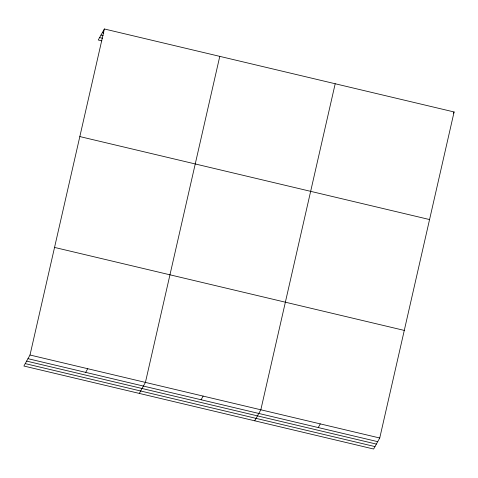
<?xml version="1.0" encoding="UTF-8"?>
<svg xmlns="http://www.w3.org/2000/svg" width="478" height="478" viewBox="0 0 478 478"><rect width="100%" height="100%" fill="white"/><g stroke="black" fill="none" stroke-linecap="round" stroke-linejoin="round"><path stroke-width="0.72" d="M30.006 355.017L104.371 28.979L454.1 111.966L379.741 438.003L373.629 449.021L23.9 366.034L30.006 355.017L379.741 438.003M219.778 56.368L145.42 382.4L139.313 393.418M335.192 83.752L260.833 409.783L254.72 420.801M104.371 28.979L98.259 39.997L101.868 40.857M85.682 372.374L87.713 368.711M201.095 399.757L203.126 396.095M453.425 113.184L454.1 111.966M318.252 427.559L320.284 423.896M102.34 32.641L103.78 32.988M100.995 35.073L103.158 35.587M99.609 37.571L102.495 38.258M79.832 136.571L429.561 219.557M54.546 247.425L404.28 330.412M27.975 358.679L377.71 441.666M26.631 361.105L376.365 444.092M25.244 363.609L374.979 446.589"/></g></svg>
